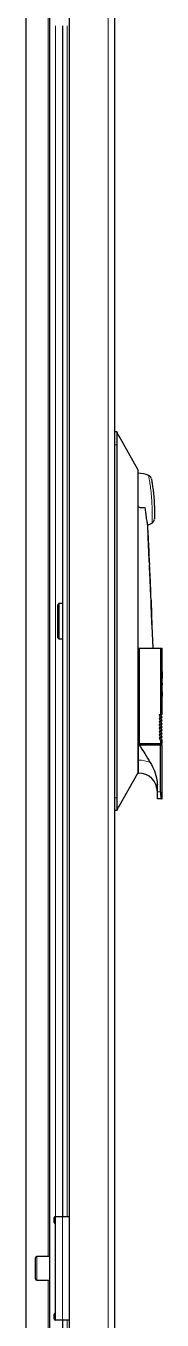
# Model space of a CAD drawing. Header units: millimetres. Extents: x -1412 to 3090, y -1547 to 1219.
# Drawn here: x 865 to 923, y -518 to 32 of the extents above; entities that cross this region are included whole.
import ezdxf

# ---------------------------------------------------------------- set-up
doc = ezdxf.new("R2010")
doc.units = ezdxf.units.MM

msp = doc.modelspace()

# ---------------------------------------------------------------- linework, layer by layer
at = {"color": 7, "linetype": 'Continuous', "lineweight": 25}
for p, q in [((883.4, -1098.72), (883.4, 656.28)), ((902.4, 653.68), (902.4, -1096.12)), ((874.9, 618.48), (874.9, -1033.48)), ((864.9, 575.4), (864.9, -1017.83)), ((880.4, 31.78), (880.4, -474.22)), ((903.4, -140.72), (902.4, -140.72)), ((912.4, -156.72), (904.48, -142.63)), ((903.4, -146.22), (903.4, -296.22)), ((912.4, -156.72), (912.4, -162.19)), ((912.4, -162.19), (912.4, -169.72)), ((912.4, -169.72), (912.4, -272.72)), ((916.92, -189.39), (916.52, -180.2)), ((919.34, -177.78), (919.35, -177.59)), ((916.63, -183.42), (916.59, -183.04)), ((916.64, -183.42), (916.6, -183.04)), ((916.6, -183.04), (916.72, -186.2)), ((916.65, -183.71), (916.63, -183.42)), ((916.64, -183.42), (916.63, -183.42)), ((916.66, -183.71), (916.64, -183.42)), ((916.66, -183.71), (916.65, -183.71)), ((917, -191.48), (916.91, -189.39)), ((916.92, -189.4), (916.91, -189.4)), ((917.18, -195.39), (916.96, -191.59)), ((917.17, -194.99), (917.03, -191.89)), ((917.03, -193.28), (917.27, -197.27)), ((917.16, -194.99), (917.18, -195.39)), ((917.23, -196.64), (917.17, -195.39)), ((917.18, -195.39), (917.17, -195.39)), ((917.2, -197.27), (917.19, -197.27)), ((917.27, -197.27), (917.2, -197.27)), ((917.35, -199.5), (917.26, -197.27)), ((917.3, -199.5), (917.3, -199.49)), ((917.3, -199.5), (917.3, -199.5)), ((917.42, -200.76), (917.36, -199.5)), ((917.41, -200.77), (917.41, -200.76)), ((917.52, -203.22), (917.42, -201.08)), ((917.53, -203.22), (917.52, -203.22)), ((917.73, -207.77), (917.53, -203.19)), ((917.57, -205.24), (917.62, -206.21)), ((917.58, -205.24), (917.63, -206.21)), ((917.69, -207.77), (917.68, -207.77)), ((917.82, -210.13), (917.72, -207.77)), ((878.9, -213.72), (878.4, -214.22)), ((878.4, -228.22), (878.4, -214.22)), ((880.4, -213.72), (878.9, -213.72)), ((878.9, -213.72), (878.9, -228.72)), ((917.77, -210.13), (917.77, -210.13)), ((917.94, -212.6), (917.83, -210.13)), ((917.89, -211.84), (917.89, -211.84)), ((917.9, -211.84), (917.9, -211.84)), ((917.93, -212.36), (917.92, -212.22)), ((917.94, -212.77), (917.93, -212.49)), ((917.96, -214.07), (917.95, -214.07)), ((917.97, -214.07), (917.96, -214.07)), ((918, -214.86), (917.96, -214.07)), ((918.02, -214.53), (917.97, -213.29)), ((918.01, -214.86), (917.97, -214.07)), ((918, -214.04), (918.05, -215.14)), ((917.99, -214.86), (917.98, -214.86)), ((917.99, -214.86), (918.01, -214.86)), ((918.03, -214.85), (918.02, -214.53)), ((918.07, -215.75), (918.04, -214.95)), ((918.13, -216.98), (918.07, -215.75)), ((918.16, -217.78), (918.15, -217.51)), ((918.17, -218.04), (918.17, -217.9)), ((918.18, -218.51), (918.18, -218.51)), ((918.31, -221.1), (918.19, -218.43)), ((918.19, -218.51), (918.19, -218.51)), ((918.26, -221.1), (918.25, -221.1)), ((918.31, -222.57), (918.25, -221.12)), ((918.39, -223.22), (918.3, -221.1)), ((918.82, -232.72), (918.4, -223.22)), ((878.4, -228.22), (878.9, -228.72)), ((878.9, -228.72), (880.4, -228.72)), ((912.4, -232.72), (912.61, -232.72)), ((912.61, -232.72), (912.85, -232.72)), ((912.85, -232.72), (912.85, -273.22)), ((912.85, -232.72), (921.95, -232.72)), ((921.95, -232.72), (921.95, -260.72)), ((921.95, -232.72), (922.61, -232.72)), ((922.61, -237.72), (922.61, -232.72)), ((922.36, -237.72), (922.61, -237.72)), ((922.36, -237.72), (922.36, -247.48)), ((922.48, -239.67), (922.48, -245.53)), ((922.49, -239.67), (922.48, -239.67)), ((922.49, -239.67), (922.49, -245.53)), ((922.49, -239.67), (922.61, -239.67)), ((922.61, -240.65), (922.54, -240.65)), ((922.54, -240.65), (922.54, -245.53)), ((922.6, -239.67), (922.6, -237.72)), ((922.6, -242.6), (922.6, -240.65)), ((922.61, -240.65), (922.61, -239.67)), ((922.54, -247.48), (922.36, -247.48)), ((922.49, -245.53), (922.48, -245.53)), ((922.54, -245.53), (922.49, -245.53)), ((922.54, -247.48), (922.54, -250.41)), ((922.58, -242.6), (922.58, -245.53)), ((922.59, -242.6), (922.58, -242.6)), ((922.59, -245.53), (922.58, -245.53)), ((922.58, -247.48), (922.58, -248.45)), ((922.59, -247.48), (922.58, -247.48)), ((922.59, -242.6), (922.59, -245.53)), ((922.59, -242.6), (922.61, -242.6)), ((922.61, -245.53), (922.59, -245.53)), ((922.59, -247.48), (922.59, -248.45)), ((922.59, -247.48), (922.61, -247.48)), ((922.6, -247.48), (922.6, -245.53)), ((922.61, -245.53), (922.61, -242.6)), ((922.61, -248.45), (922.61, -247.48)), ((922.5, -251.28), (922.36, -251.28)), ((922.36, -251.28), (922.36, -254.25)), ((922.42, -251.77), (922.42, -252.57)), ((922.43, -251.77), (922.42, -251.77)), ((922.43, -252.57), (922.42, -252.57)), ((922.43, -251.77), (922.43, -252.57)), ((922.43, -251.77), (922.49, -251.77)), ((922.49, -252.57), (922.43, -252.57)), ((922.53, -252.81), (922.52, -252.81)), ((922.61, -250.41), (922.54, -250.41)), ((922.56, -252.11), (922.55, -252.11)), ((922.6, -251.28), (922.57, -254.25)), ((922.59, -248.45), (922.58, -248.45)), ((922.61, -248.45), (922.59, -248.45)), ((922.59, -253.15), (922.6, -251.88)), ((922.6, -250.41), (922.6, -248.45)), ((922.6, -251.91), (922.61, -251.28)), ((922.61, -251.28), (922.6, -251.28)), ((922.61, -251.88), (922.6, -251.88)), ((922.6, -253.15), (922.61, -251.88)), ((922.6, -253.64), (922.6, -252.82)), ((922.61, -251.28), (922.61, -250.41)), ((922.61, -251.88), (922.61, -253.15)), ((922.36, -254.25), (922.43, -254.25)), ((922.42, -253.07), (922.42, -254.25)), ((922.43, -253.07), (922.42, -253.07)), ((922.43, -253.07), (922.43, -254.25)), ((922.43, -253.07), (922.48, -253.07)), ((922.51, -254.25), (922.52, -254.25)), ((922.52, -254.25), (922.56, -254.25)), ((922.55, -253.46), (922.54, -253.46)), ((922.54, -253.81), (922.54, -253.83)), ((922.55, -253.81), (922.54, -253.81)), ((922.55, -253.83), (922.54, -253.83)), ((922.55, -253.81), (922.55, -253.83)), ((922.55, -254.16), (922.55, -254.25)), ((922.56, -254.16), (922.55, -254.16)), ((922.56, -254.16), (922.56, -254.25)), ((922.57, -254.25), (922.59, -254.25)), ((922.58, -254.25), (922.59, -253.64)), ((922.6, -253.15), (922.59, -253.15)), ((922.59, -254.25), (922.6, -253.64)), ((922.6, -253.64), (922.59, -253.64)), ((922.6, -253.15), (922.61, -253.15)), ((922.6, -253.64), (922.61, -253.64)), ((922.61, -260.72), (922.61, -253.64)), ((921.41, -260.82), (921.85, -260.82)), ((921.41, -262.22), (921.85, -262.22)), ((921.41, -263.62), (921.85, -263.62)), ((922.51, -260.82), (921.85, -260.82)), ((922.51, -262.22), (921.85, -262.22)), ((922.51, -263.62), (921.85, -263.62)), ((922.61, -262.12), (921.95, -262.12)), ((922.61, -263.52), (921.95, -263.52)), ((922.61, -262.12), (922.11, -260.82)), ((922.61, -263.52), (922.11, -262.22)), ((922.61, -264.92), (922.11, -263.62)), ((921.41, -265.02), (921.85, -265.02)), ((921.41, -266.42), (921.85, -266.42)), ((921.41, -267.82), (921.85, -267.82)), ((921.41, -269.22), (921.85, -269.22)), ((922.51, -265.02), (921.85, -265.02)), ((922.51, -266.42), (921.85, -266.42)), ((922.51, -267.82), (921.85, -267.82)), ((922.51, -269.22), (921.85, -269.22)), ((922.61, -264.92), (921.95, -264.92)), ((922.61, -266.32), (921.95, -266.32)), ((922.61, -267.72), (921.95, -267.72)), ((922.61, -269.12), (921.95, -269.12)), ((922.61, -266.32), (922.11, -265.02)), ((922.61, -267.72), (922.11, -266.42)), ((922.61, -269.12), (922.11, -267.82)), ((922.61, -270.52), (922.11, -269.22)), ((912.4, -272.72), (912.4, -273.72)), ((912.4, -273.22), (912.61, -273.22)), ((912.61, -273.72), (912.4, -273.72)), ((912.61, -273.22), (912.85, -273.22)), ((912.61, -273.72), (912.85, -273.72)), ((912.85, -273.22), (921.95, -273.22)), ((912.85, -273.72), (921.95, -273.72)), ((920.61, -273.72), (920.59, -273.22)), ((921.41, -270.62), (921.85, -270.62)), ((922.51, -270.62), (921.85, -270.62)), ((922.61, -270.52), (921.95, -270.52)), ((921.95, -271.92), (921.95, -273.22)), ((922.61, -271.92), (921.95, -271.92)), ((921.95, -273.22), (922.61, -273.22)), ((921.95, -293.72), (921.95, -273.72)), ((921.95, -273.72), (922.61, -273.72)), ((922.61, -271.92), (922.11, -270.62)), ((922.61, -273.22), (922.61, -271.92)), ((922.61, -296.72), (922.61, -273.72)), ((912.4, -280.25), (912.4, -285.72)), ((904.48, -299.8), (912.4, -285.72)), ((912.4, -285.72), (912.61, -285.72)), ((920.61, -293.72), (920.61, -290.63)), ((922.33, -296.72), (920.61, -296.72)), ((922.61, -296.72), (922.33, -296.72)), ((903.4, -301.72), (902.4, -301.72)), ((876.85, -476.72), (876.85, -474.72)), ((877.35, -474.22), (877.35, -518.22)), ((877.35, -474.22), (880.35, -474.22)), ((880.35, -474.22), (883.4, -474.22)), ((868.9, -497.26), (868.9, -491.82)), ((874.9, -491.22), (869.5, -491.22)), ((868.9, -500.62), (868.9, -497.26)), ((869.5, -501.22), (874.9, -501.22)), ((876.85, -517.72), (876.85, -515.72)), ((880.35, -518.22), (877.35, -518.22)), ((883.4, -518.22), (880.35, -518.22)), ((880.4, -518.22), (880.4, -949.22))]:
    msp.add_line(p, q, dxfattribs=at)
at = {"color": 8, "linetype": 'Continuous', "lineweight": 18}
for p, q in [((899.8, -1098.72), (899.8, 656.28)), ((874.3, 48.78), (874.3, -491.22)), ((877.5, 31.78), (877.5, -474.22)), ((882.4, 31.78), (882.4, -474.22)), ((903.4, -146.22), (902.4, -146.22)), ((917.58, -205.24), (917.57, -205.24)), ((917.63, -206.21), (917.62, -206.21)), ((912.61, -232.72), (912.61, -273.22)), ((921.95, -260.72), (922.61, -260.72)), ((912.61, -280.25), (912.4, -280.25)), ((912.61, -285.72), (912.61, -280.25)), ((903.4, -296.22), (902.4, -296.22)), ((920.61, -293.72), (921.95, -293.72)), ((880.35, -474.22), (880.35, -518.22)), ((869.5, -491.22), (869.5, -497.4)), ((869.5, -497.4), (869.5, -501.22)), ((874.3, -501.22), (874.3, -966.22)), ((882.4, -518.22), (882.4, -949.22))]:
    msp.add_line(p, q, dxfattribs=at)
at = {"color": 7, "linetype": 'Continuous', "lineweight": 25, "flags": 128}
for points in [[(916.96, -191.59), (917, -192.54), (917.03, -193.28)], [(917.2, -197.27), (917.26, -198.52), (917.3, -199.5)], [(917.58, -205.9), (917.69, -208.27), (917.77, -210.13)], [(917.62, -206.21), (917.65, -207.08), (917.68, -207.77)], [(917.63, -206.21), (917.66, -207.08), (917.69, -207.77)], [(917.97, -214.72), (918.16, -219.12), (918.31, -222.57)], [(918.25, -221.1), (918.1, -217.61), (917.98, -214.86)], [(918.26, -221.1), (918.11, -217.61), (917.99, -214.86)], [(922.51, -253.55), (922.52, -253.73), (922.52, -253.87)], [(922.54, -253.81), (922.54, -253.61), (922.54, -253.46)], [(922.55, -253.81), (922.55, -253.61), (922.55, -253.46)]]:
    msp.add_lwpolyline(points, dxfattribs=at)
at = {"color": 7, "linetype": 'Continuous', "lineweight": 25}
for centre, radius, start, end in [((912.4, -169.72), 11.4, 66.3755, 90), ((912.4, -169.72), 11.4, 291.3621, 301.7163), ((922.51, -260.72), 0.1, 270, 0), ((922.51, -262.12), 0.1, 270, 0), ((922.51, -263.52), 0.1, 270, 0), ((922.51, -264.92), 0.1, 270, 0), ((922.51, -266.32), 0.1, 270, 0), ((922.51, -267.72), 0.1, 270, 0), ((922.51, -269.12), 0.1, 270, 0), ((922.51, -270.52), 0.1, 270, 0), ((912.61, -293.72), 8, 0, 90), ((877.35, -474.72), 0.5, 90, 180), ((877.35, -476.72), 0.5, 180, 270), ((869.5, -491.82), 0.6, 90, 180), ((869.5, -500.62), 0.6, 180, 270), ((877.35, -515.72), 0.5, 90, 180), ((877.35, -517.72), 0.5, 180, 270)]:
    msp.add_arc(centre, radius, start, end, dxfattribs=at)
at = {"color": 8, "linetype": 'Continuous', "lineweight": 18}
msp.add_arc((912.76, -292.31), 12.07, 66.2895, 90.7132, dxfattribs=at)
at = {"color": 7, "linetype": 'Continuous', "lineweight": 25}
for points, knots in [([(903.4, -140.72), (903.4, -140.78), (903.4, -140.9), (903.4, -141.85), (903.4, -143.24), (903.4, -144.79), (903.4, -145.81), (903.4, -146.22)], [0, 0, 0, 0, 0.214694, 0.429388, 0.644082, 0.858775, 1, 1, 1, 1]), ([(904.48, -142.64), (904.29, -142.33), (903.93, -141.75), (903.57, -141.05), (903.41, -140.71)], [0, 0, 0, 0, 0.525323, 1, 1, 1, 1]), ([(918.03, -160.48), (918, -160.42), (917.94, -160.24), (917.77, -159.93), (917.46, -159.56), (917.14, -159.39), (916.98, -159.29)], [0, 0, 0, 0, 0.124152, 0.341643, 0.649974, 1, 1, 1, 1]), ([(918.11, -160.82), (918.1, -160.79), (918.08, -160.7), (918.18, -161.21), (918.38, -162.39), (918.71, -164.62), (919.03, -167.38), (919.26, -170.33), (919.38, -173.11), (919.39, -175.43), (919.36, -177.06), (919.34, -177.72), (919.34, -177.77), (919.34, -177.78)], [0, 0, 0, 0, 0.0304029, 0.0987685, 0.2060227, 0.3169243, 0.4297958, 0.5422701, 0.6521441, 0.7582201, 0.8609093, 0.9621672, 1, 1, 1, 1]), ([(916.5, -180.2), (916.5, -180.21), (916.51, -180.23), (916.25, -178.87), (915.93, -176.68), (915.64, -174.61), (915.58, -173.38), (915.34, -173.01), (915.27, -172.96), (915.2, -172.93), (915.08, -172.95), (914.63, -173.02), (913.71, -173.05), (912.89, -172.84), (912.42, -172.72)], [0, 0, 0, 0, 0.142012, 0.367407, 0.591524, 0.739403, 0.813293, 0.820175, 0.825597, 0.829287, 0.833027, 0.848744, 0.911869, 1, 1, 1, 1]), ([(918.39, -179.39), (918.48, -179.34), (918.7, -179.22), (918.95, -178.92), (919.15, -178.58), (919.26, -178.3), (919.29, -178.14), (919.31, -178.08)], [0, 0, 0, 0, 0.174701, 0.458342, 0.696381, 0.888501, 1, 1, 1, 1]), ([(916.74, -186.14), (916.73, -185.7), (916.69, -184.83), (916.67, -184.08), (916.66, -183.71)], [0, 0, 0, 0, 0.500963, 1, 1, 1, 1]), ([(916.72, -186.2), (916.74, -186.79), (916.8, -187.97), (916.89, -189.68), (916.97, -190.99), (917.01, -191.64), (917.03, -191.87), (917.03, -191.89), (917.03, -191.91)], [0, 0, 0, 0, 0.250282, 0.499393, 0.748791, 0.874699, 0.937286, 1, 1, 1, 1]), ([(916.92, -189.4), (916.92, -189.38), (916.92, -189.35), (916.9, -189.09), (916.88, -188.74), (916.85, -188.15), (916.8, -187.27), (916.76, -186.52), (916.74, -186.14)], [0, 0, 0, 0, 0.124416, 0.248357, 0.373982, 0.500169, 0.7494, 1, 1, 1, 1]), ([(917.42, -200.77), (917.42, -200.75), (917.42, -200.7), (917.42, -201.01), (917.43, -201.59), (917.44, -202.11), (917.45, -202.37)], [0, 0, 0, 0, 0.158534, 0.438495, 0.717863, 1, 1, 1, 1]), ([(917.45, -202.37), (917.46, -202.64), (917.47, -203.19), (917.52, -204.39), (917.56, -205.3), (917.58, -205.9)], [0, 0, 0, 0, 0.249362, 0.499672, 1, 1, 1, 1]), ([(917.52, -203.22), (917.52, -203.23), (917.52, -203.24), (917.52, -203.42), (917.52, -203.67), (917.53, -204.02), (917.55, -204.54), (917.56, -204.96), (917.57, -205.24)], [0, 0, 0, 0, 0.249432, 0.37514, 0.499356, 0.623458, 0.749245, 1, 1, 1, 1]), ([(917.53, -203.22), (917.53, -203.23), (917.53, -203.24), (917.53, -203.42), (917.53, -203.67), (917.54, -204.02), (917.56, -204.54), (917.57, -204.96), (917.58, -205.24)], [0, 0, 0, 0, 0.249432, 0.37514, 0.499356, 0.623458, 0.749245, 1, 1, 1, 1]), ([(917.92, -212.22), (917.92, -212.28), (917.93, -212.41), (917.94, -212.82), (917.96, -213.45), (917.99, -214.28), (918.02, -214.85), (918.03, -215.14)], [0, 0, 0, 0, 0.1246, 0.248977, 0.500405, 0.749333, 1, 1, 1, 1]), ([(918.04, -215.14), (918.02, -214.62), (917.98, -213.84), (917.95, -212.88), (917.93, -212.54), (917.93, -212.36)], [0, 0, 0, 0, 0.498965, 0.749922, 1, 1, 1, 1]), ([(918.05, -215.14), (918.03, -214.72), (918, -214.08), (917.97, -213.28), (917.95, -212.94), (917.94, -212.77)], [0, 0, 0, 0, 0.50146, 0.750257, 1, 1, 1, 1]), ([(917.96, -214.07), (917.96, -214.08), (917.96, -214.1), (917.95, -214.25), (917.96, -214.43), (917.96, -214.59), (917.97, -214.68), (917.97, -214.72)], [0, 0, 0, 0, 0.249445, 0.498999, 0.74851, 0.873859, 1, 1, 1, 1]), ([(918.03, -215.14), (918.04, -215.42), (918.07, -215.98), (918.11, -216.8), (918.14, -217.42), (918.16, -217.84), (918.17, -217.97), (918.17, -218.04)], [0, 0, 0, 0, 0.2487307, 0.4973773, 0.750528, 0.8752331, 1, 1, 1, 1]), ([(918.17, -217.9), (918.16, -217.73), (918.14, -217.38), (918.1, -216.43), (918.06, -215.65), (918.04, -215.14)], [0, 0, 0, 0, 0.249575, 0.500842, 1, 1, 1, 1]), ([(918.05, -215.14), (918.06, -215.52), (918.09, -215.99), (918.1, -216.42), (918.11, -216.5)], [0, 0, 0, 0, 0.802786, 1, 1, 1, 1]), ([(918.15, -217.51), (918.14, -217.34), (918.13, -216.99), (918.09, -216.19), (918.07, -215.56), (918.05, -215.14)], [0, 0, 0, 0, 0.250895, 0.500775, 1, 1, 1, 1]), ([(918.17, -218.07), (918.18, -218.14), (918.19, -218.33), (918.19, -218.43), (918.19, -218.51)], [0, 0, 0, 0, 0.334971, 1, 1, 1, 1]), ([(918.31, -222.57), (918.31, -222.61), (918.32, -222.7), (918.33, -222.86), (918.34, -223.04), (918.35, -223.19), (918.36, -223.21), (918.36, -223.22)], [0, 0, 0, 0, 0.125388, 0.250591, 0.500192, 0.749805, 1, 1, 1, 1]), ([(922.55, -252.11), (922.55, -252.04), (922.55, -251.88), (922.54, -251.67), (922.54, -251.51), (922.52, -251.3), (922.5, -251.29), (922.49, -251.28)], [0, 0, 0, 0, 0.125885, 0.250002, 0.375256, 0.501237, 1, 1, 1, 1]), ([(922.49, -251.77), (922.5, -251.78), (922.51, -251.79), (922.52, -251.89), (922.52, -251.98), (922.52, -252.08), (922.52, -252.14), (922.52, -252.17)], [0, 0, 0, 0, 0.464779, 0.639498, 0.766783, 0.894486, 1, 1, 1, 1]), ([(922.52, -252.17), (922.52, -252.22), (922.52, -252.3), (922.52, -252.4), (922.51, -252.48), (922.51, -252.57), (922.5, -252.57), (922.49, -252.57)], [0, 0, 0, 0, 0.144848, 0.259554, 0.374146, 0.548842, 1, 1, 1, 1]), ([(922.56, -252.11), (922.56, -252.02), (922.56, -251.86), (922.55, -251.65), (922.55, -251.48), (922.53, -251.3), (922.51, -251.29), (922.5, -251.28)], [0, 0, 0, 0, 0.149141, 0.264134, 0.378852, 0.560232, 1, 1, 1, 1]), ([(922.52, -252.81), (922.53, -252.79), (922.53, -252.74), (922.54, -252.62), (922.54, -252.49), (922.55, -252.33), (922.55, -252.2), (922.55, -252.11)], [0, 0, 0, 0, 0.249783, 0.499064, 0.624235, 0.749653, 1, 1, 1, 1]), ([(922.54, -253.46), (922.54, -253.38), (922.54, -253.27), (922.54, -253.12), (922.54, -253.02), (922.54, -252.94), (922.53, -252.86), (922.53, -252.83), (922.52, -252.81)], [0, 0, 0, 0, 0.2503671, 0.3757454, 0.500635, 0.6256328, 0.7501265, 1, 1, 1, 1]), ([(922.53, -252.81), (922.54, -252.78), (922.54, -252.73), (922.55, -252.56), (922.56, -252.37), (922.56, -252.21), (922.56, -252.13), (922.56, -252.11)], [0, 0, 0, 0, 0.331473, 0.546481, 0.762526, 0.960277, 1, 1, 1, 1]), ([(922.55, -253.46), (922.55, -253.35), (922.55, -253.19), (922.55, -253), (922.54, -252.88), (922.54, -252.83), (922.53, -252.81)], [0, 0, 0, 0, 0.336422, 0.52346, 0.710673, 1, 1, 1, 1]), ([(922.48, -253.07), (922.49, -253.07), (922.5, -253.08), (922.51, -253.14), (922.51, -253.2), (922.51, -253.31), (922.51, -253.43), (922.51, -253.51), (922.51, -253.55)], [0, 0, 0, 0, 0.3623072, 0.4997618, 0.6038945, 0.7077513, 0.8881589, 1, 1, 1, 1]), ([(922.52, -253.87), (922.52, -253.9), (922.52, -253.97), (922.52, -254.1), (922.52, -254.19), (922.52, -254.24), (922.52, -254.25)], [0, 0, 0, 0, 0.256139, 0.512698, 0.919022, 1, 1, 1, 1]), ([(922.55, -254.16), (922.55, -254.15), (922.55, -254.14), (922.55, -254.09), (922.54, -253.99), (922.54, -253.89), (922.54, -253.83)], [0, 0, 0, 0, 0.125363, 0.250032, 0.499675, 1, 1, 1, 1]), ([(922.56, -254.16), (922.56, -254.14), (922.56, -254.12), (922.56, -254.04), (922.55, -253.94), (922.55, -253.86), (922.55, -253.83)], [0, 0, 0, 0, 0.20263, 0.420406, 0.728008, 1, 1, 1, 1]), ([(921.95, -262.12), (921.86, -261.9), (921.73, -261.58), (921.55, -261.14), (921.46, -260.93), (921.41, -260.82)], [0, 0, 0, 0, 0.4999933, 0.7499958, 1, 1, 1, 1]), ([(921.95, -263.52), (921.86, -263.3), (921.73, -262.98), (921.55, -262.54), (921.46, -262.33), (921.41, -262.22)], [0, 0, 0, 0, 0.499993, 0.749996, 1, 1, 1, 1]), ([(921.95, -264.92), (921.86, -264.7), (921.73, -264.38), (921.55, -263.94), (921.46, -263.73), (921.41, -263.62)], [0, 0, 0, 0, 0.499993, 0.749996, 1, 1, 1, 1]), ([(921.85, -260.82), (921.86, -260.82), (921.89, -260.81), (921.92, -260.79), (921.95, -260.76), (921.95, -260.73), (921.95, -260.72), (921.95, -260.72)], [0, 0, 0, 0, 0.295691, 0.568687, 0.759853, 0.951912, 1, 1, 1, 1]), ([(921.85, -262.22), (921.86, -262.22), (921.89, -262.21), (921.92, -262.19), (921.95, -262.16), (921.95, -262.13), (921.95, -262.12), (921.95, -262.12)], [0, 0, 0, 0, 0.295691, 0.568687, 0.759853, 0.951912, 1, 1, 1, 1]), ([(921.85, -263.62), (921.86, -263.62), (921.89, -263.61), (921.92, -263.59), (921.95, -263.56), (921.95, -263.53), (921.95, -263.52), (921.95, -263.52)], [0, 0, 0, 0, 0.2956914, 0.5686867, 0.7598531, 0.9519121, 1, 1, 1, 1]), ([(921.95, -266.32), (921.86, -266.1), (921.73, -265.78), (921.55, -265.34), (921.46, -265.13), (921.41, -265.02)], [0, 0, 0, 0, 0.499993, 0.749996, 1, 1, 1, 1]), ([(921.95, -267.72), (921.86, -267.5), (921.73, -267.18), (921.55, -266.74), (921.46, -266.53), (921.41, -266.42)], [0, 0, 0, 0, 0.499993, 0.749996, 1, 1, 1, 1]), ([(921.95, -269.12), (921.86, -268.9), (921.73, -268.58), (921.55, -268.14), (921.46, -267.93), (921.41, -267.82)], [0, 0, 0, 0, 0.499993, 0.749996, 1, 1, 1, 1]), ([(921.95, -270.52), (921.86, -270.3), (921.73, -269.98), (921.55, -269.54), (921.46, -269.33), (921.41, -269.22)], [0, 0, 0, 0, 0.499993, 0.749996, 1, 1, 1, 1]), ([(921.85, -265.02), (921.86, -265.02), (921.89, -265.01), (921.92, -264.99), (921.95, -264.96), (921.95, -264.93), (921.95, -264.92), (921.95, -264.92)], [0, 0, 0, 0, 0.2956914, 0.5686867, 0.7598531, 0.9519121, 1, 1, 1, 1]), ([(921.85, -266.42), (921.86, -266.42), (921.89, -266.41), (921.92, -266.39), (921.95, -266.36), (921.95, -266.33), (921.95, -266.32), (921.95, -266.32)], [0, 0, 0, 0, 0.295691, 0.568687, 0.759853, 0.951912, 1, 1, 1, 1]), ([(921.85, -267.82), (921.86, -267.82), (921.89, -267.81), (921.92, -267.79), (921.95, -267.76), (921.95, -267.73), (921.95, -267.72), (921.95, -267.72)], [0, 0, 0, 0, 0.295691, 0.568687, 0.759853, 0.951912, 1, 1, 1, 1]), ([(921.85, -269.22), (921.86, -269.22), (921.89, -269.21), (921.92, -269.19), (921.95, -269.16), (921.95, -269.13), (921.95, -269.12), (921.95, -269.12)], [0, 0, 0, 0, 0.295691, 0.568687, 0.759853, 0.951912, 1, 1, 1, 1]), ([(912.4, -273.72), (912.4, -274.85), (912.4, -277.19), (912.4, -279.21), (912.4, -280.25)], [0, 0, 0, 0, 0.484389, 1, 1, 1, 1]), ([(912.85, -273.72), (913.67, -274.96), (915.32, -277.45), (916.85, -279.99), (917.61, -281.26)], [0, 0, 0, 0, 0.499713, 1, 1, 1, 1]), ([(921.95, -271.92), (921.86, -271.7), (921.73, -271.38), (921.55, -270.94), (921.46, -270.73), (921.41, -270.62)], [0, 0, 0, 0, 0.499993, 0.749996, 1, 1, 1, 1]), ([(921.85, -270.62), (921.86, -270.62), (921.89, -270.61), (921.92, -270.59), (921.95, -270.56), (921.95, -270.53), (921.95, -270.52), (921.95, -270.52)], [0, 0, 0, 0, 0.295691, 0.568687, 0.759853, 0.951912, 1, 1, 1, 1]), ([(917.61, -281.26), (918.22, -282.44), (919.46, -284.81), (920.47, -288.01), (920.57, -290.01), (920.61, -290.63)], [0, 0, 0, 0, 0.401015, 0.812371, 1, 1, 1, 1]), ([(903.4, -296.22), (903.4, -296.84), (903.4, -298.07), (903.4, -299.72), (903.4, -300.96), (903.4, -301.62), (903.4, -301.69), (903.4, -301.72)], [0, 0, 0, 0, 0.21469, 0.42938, 0.644073, 0.858767, 1, 1, 1, 1]), ([(920.61, -296.72), (920.61, -296.68), (920.61, -296.6), (920.61, -296), (920.61, -295.13), (920.61, -294.31), (920.61, -293.84), (920.61, -293.72)], [0, 0, 0, 0, 0.244194, 0.488981, 0.716656, 0.923156, 1, 1, 1, 1]), ([(921.95, -293.72), (921.96, -294.01), (921.96, -294.61), (922.02, -295.4), (922.11, -296.07), (922.21, -296.56), (922.29, -296.71), (922.33, -296.72), (922.33, -296.72)], [0, 0, 0, 0, 0.169896, 0.33938, 0.519039, 0.726848, 0.970472, 1, 1, 1, 1]), ([(903.41, -301.72), (903.57, -301.39), (903.93, -300.69), (904.29, -300.11), (904.48, -299.81)], [0, 0, 0, 0, 0.47459, 1, 1, 1, 1])]:
    msp.add_open_spline(points, degree=3, knots=knots, dxfattribs=at)
at = {"color": 8, "linetype": 'Continuous', "lineweight": 18}
for points, knots in [([(918.39, -179.41), (918.39, -179.4), (918.4, -179.34), (918.42, -178.57), (918.46, -176.64), (918.44, -173.9), (918.3, -170.61), (918.03, -167.11), (917.65, -163.85), (917.26, -161.21), (917.01, -159.81), (916.91, -159.22), (916.93, -159.33), (916.93, -159.36)], [0, 0, 0, 0, 0.038287, 0.14055, 0.24357, 0.349125, 0.457771, 0.568766, 0.680522, 0.791151, 0.899049, 0.96816, 1, 1, 1, 1]), ([(912.61, -280.25), (912.61, -280.25), (912.61, -280.16), (912.61, -279.57), (912.61, -278.42), (912.61, -276.71), (912.61, -275.13), (912.61, -274.12), (912.61, -273.72)], [0, 0, 0, 0, 0.0000085, 0.0461342, 0.3061289, 0.5665281, 0.8267007, 1, 1, 1, 1])]:
    msp.add_open_spline(points, degree=3, knots=knots, dxfattribs=at)

doc.saveas('drawing.dxf')
